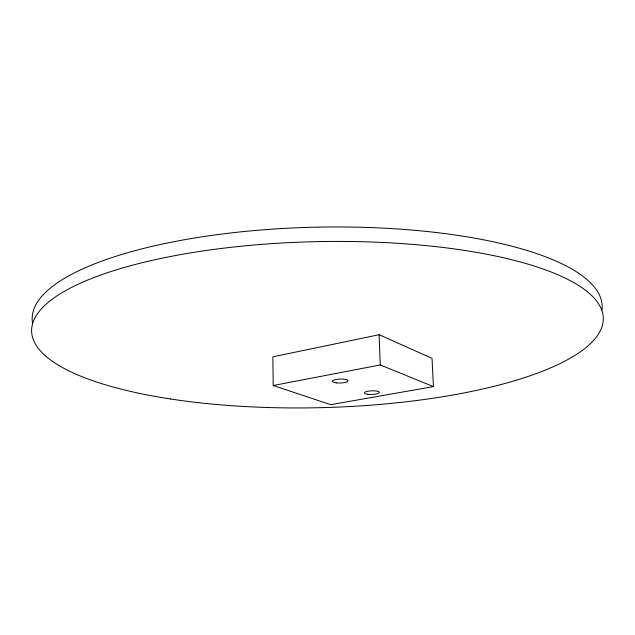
<?xml version="1.0" encoding="UTF-8"?>
<svg xmlns="http://www.w3.org/2000/svg" width="635" height="635" viewBox="0 0 635 635"><rect width="100%" height="100%" fill="white"/><g stroke="black" fill="none" stroke-linecap="round" stroke-linejoin="round"><path stroke-width="0.95" d="M379.119 334.724L272.859 356.822L273.193 385.516L330.724 404.678L433.435 386.604L432.014 358.33L379.119 334.724L380.254 364.95L433.435 386.604M273.193 385.516L380.254 364.95M32.568 323.088A285.067 85.503 -1.3 0 1 314.952 227.203A285.067 85.503 -1.3 0 1 601.972 309.999M336.209 382.834A7.866 1.984 -1.6 0 0 348.099 380.857A7.866 1.984 -1.6 0 0 336.399 379.397A7.866 1.984 -1.6 0 0 336.209 382.834M367.848 394.303A7.564 1.826 -1.9 0 0 379.428 392.462A7.564 1.826 -1.9 0 0 368.363 391.128A7.564 1.826 -1.9 0 0 367.848 394.303M170.664 399.002A285.909 83.034 -1.3 0 0 603.25 320.048A285.909 83.034 -1.3 0 0 178.411 255.008A285.909 83.034 -1.3 0 0 170.664 399.002"/></g></svg>
